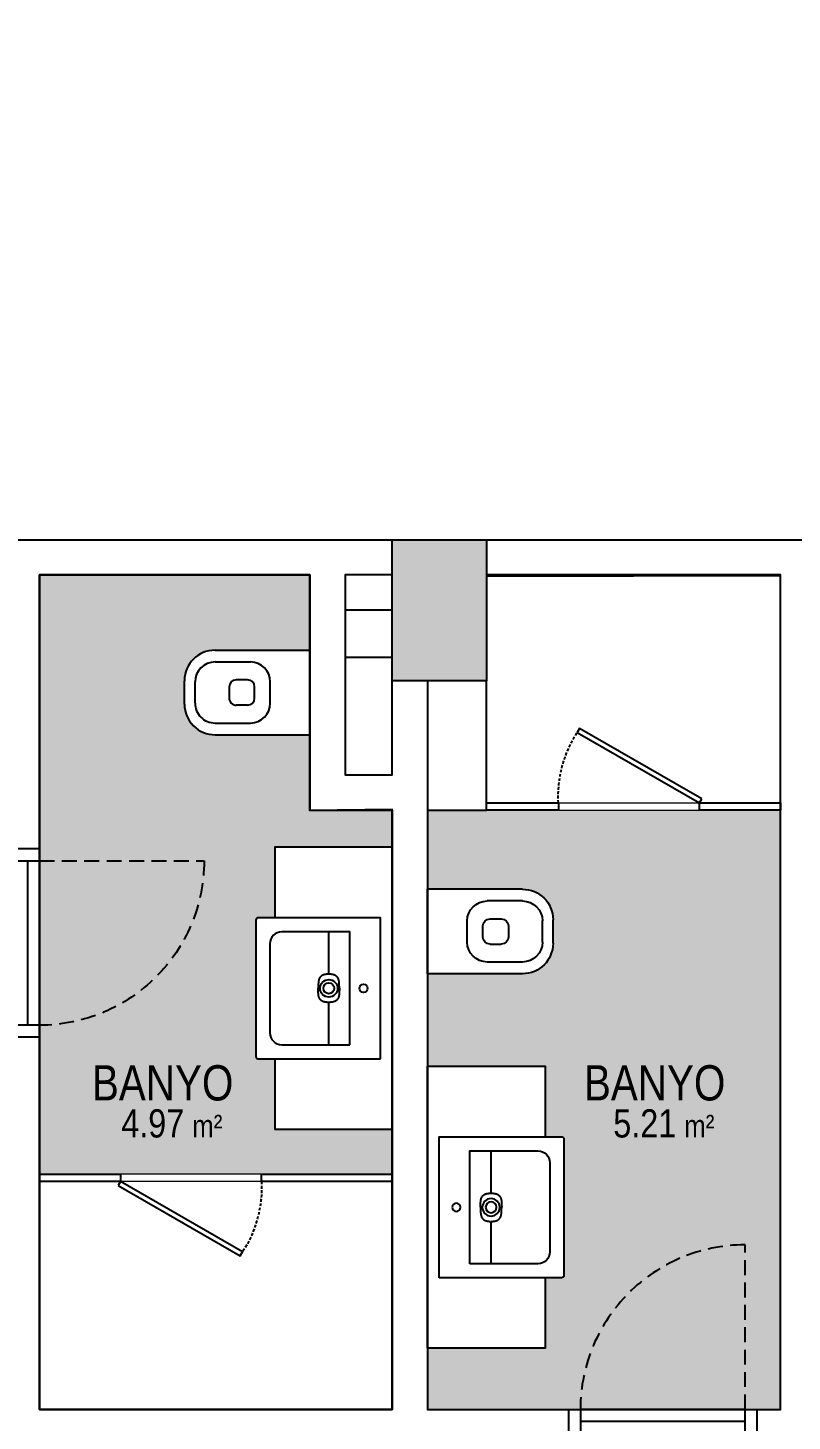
# Model space of a CAD drawing. Header units: metres. Extents: x 325971 to 582574, y 4156069 to 4412673.
# Drawn here: x 471307 to 471632, y 4269688 to 4270281 of the extents above; entities that cross this region are included whole.
import ezdxf
from ezdxf.enums import TextEntityAlignment as Align

# ---------------------------------------------------------------- set-up
doc = ezdxf.new("R2010")
doc.units = ezdxf.units.M
doc.linetypes.add('( Hidden )', pattern=[0.375, 0.25, -0.125])
doc.linetypes.add('GC5102G0200$0$HIDDEN', pattern=[9.525, 6.35, -3.175])
doc.layers.get('0').update_dxf_attribs({"color": 5, "lineweight": 0})
doc.layers.add('0_IFC_Area', color=100, linetype='Continuous', plot=False)
for name, color, linetype in [('0_IFC_Hatch', 250, 'Continuous'), ('0_IFC_Hatch_Structure', 251, 'Continuous'), ('0_IFC_Room_Text(No)_100', 12, 'Continuous'), ('0_IFC_Room_Text(No)_50', 12, 'Continuous'), ('0_IFC_Text_Explanation_100', 231, 'Continuous'), ('1_IFC_Concrete_Section', 50, 'Continuous'), ('1_IFC_Door', 83, 'Continuous'), ('2_IFC_Wall', 130, 'Continuous'), ('6_IFC_Furniture_WC', 64, 'Continuous'), ('6_IFC_Furniture_Wetspace', 64, 'Continuous')]:
    doc.layers.add(name, color=color, linetype=linetype)
doc.styles.add('IFC_TEXT', font='ARIALN.TTF')

# ---------------------------------------------------------------- blocks, each defined once
blk = doc.blocks.new('*U147')
blk.add_wipeout([(0, 95.6), (0, -29.4), (100, -29.4), (100, 95.6)]).dxf.layer = '6_IFC_Furniture_WC'
at = {"layer": '6_IFC_Furniture_WC', "color": 252, "lineweight": 0, "true_color": 0x939598}
blk.add_lwpolyline([(100, -29.4), (0, -29.4), (0, 95.6), (100, 95.6)], close=True, dxfattribs=at)
at = {"layer": '6_IFC_Furniture_WC'}
for points in [[(100, 65), (100, 95.6), (97, 95.6), (97, 65)], [(95.27, 4), (65.27, 55.96), (67, 56.96), (97, 5)], [(100, -29.4), (100, 5), (97, 5), (97, -29.4)]]:
    blk.add_lwpolyline(points, close=True, dxfattribs=at)
at = {"layer": '6_IFC_Furniture_WC', "color": 252, "lineweight": 0, "true_color": 0x939598}
blk.add_lwpolyline([(97, 65), (97, 5)], dxfattribs=at)
at = {"layer": '6_IFC_Furniture_WC', "linetype": '( Hidden )', "ltscale": 5}
blk.add_arc((94.6, 13.96), 51.1, 87.30852, 122.69148, dxfattribs=at)
blk = doc.blocks.new('*U148')
blk.add_wipeout([(0, 0), (0, -50), (110, -50), (110, 0)]).dxf.layer = '6_IFC_Furniture_WC'
at = {"layer": '6_IFC_Furniture_WC'}
blk.add_lwpolyline([(0, 0), (110, 0), (110, -50), (0, -50)], close=True, dxfattribs=at)
blk = doc.blocks.new('*U161')
blk.add_wipeout([(0, 120.6), (0, -29.4), (100, -29.4), (100, 120.6)]).dxf.layer = '6_IFC_Furniture_WC'
at = {"layer": '6_IFC_Furniture_WC', "color": 252, "lineweight": 0, "true_color": 0x939598}
blk.add_lwpolyline([(100, -29.4), (0, -29.4), (0, 120.6), (100, 120.6)], close=True, dxfattribs=at)
at = {"layer": '6_IFC_Furniture_WC'}
for points in [[(100, 65), (100, 120.6), (97, 120.6), (97, 65)], [(95.27, 4), (65.27, 55.96), (67, 56.96), (97, 5)], [(100, -29.4), (100, 5), (97, 5), (97, -29.4)]]:
    blk.add_lwpolyline(points, close=True, dxfattribs=at)
at = {"layer": '6_IFC_Furniture_WC', "color": 252, "lineweight": 0, "true_color": 0x939598}
blk.add_lwpolyline([(97, 65), (97, 5)], dxfattribs=at)
at = {"layer": '6_IFC_Furniture_WC', "linetype": '( Hidden )', "ltscale": 5}
blk.add_arc((94.6, 13.96), 51.1, 87.30852, 122.69148, dxfattribs=at)
blk = doc.blocks.new('*U141')
blk.add_wipeout([(0, 0), (0, -50), (120, -50), (120, 0)]).dxf.layer = '6_IFC_Furniture_WC'
at = {"layer": '6_IFC_Furniture_WC'}
blk.add_lwpolyline([(0, 0), (120, 0), (120, -50), (0, -50)], close=True, dxfattribs=at)
blk = doc.blocks.new('IFC_VITRA_DOLAPLI LAVABO_53X60')
blk.add_wipeout([(-30, 0), (-30, -52), (-29.92, -52.38), (-29.71, -52.71), (-29.38, -52.92), (-29, -53), (29, -53), (29.38, -52.92), (29.71, -52.71), (29.92, -52.38), (30, -52), (30, 0)])
at = {"layer": '6_IFC_Furniture_Wetspace'}
for points in [[(30, 0), (-30, 0), (-30, -52, 0.414214), (-29, -53), (29, -53, 0.414214), (30, -52)], [(24, -13), (-24, -13), (-24, -42, 0.414214), (-19, -47), (19, -47, 0.414214), (24, -42)]]:
    blk.add_lwpolyline(points, format="xyb", close=True, dxfattribs=at)
for points in [[(-6, -22), (-24, -22)], [(24, -22), (6, -22)]]:
    blk.add_lwpolyline(points, dxfattribs=at)
for centre, radius in [((0, -7.25), 1.75), ((0, -22), 3.72), ((0, -22), 2.3)]:
    blk.add_circle(centre, radius, dxfattribs=at)
for points, knots in [([(0, -17.5), (-0.06, -17.5), (-0.19, -17.5), (-0.39, -17.5), (-0.61, -17.5), (-0.84, -17.51), (-1.19, -17.52), (-1.63, -17.54), (-2.02, -17.56), (-2.29, -17.58), (-2.48, -17.59), (-2.78, -17.62), (-3.2, -17.68), (-3.72, -17.8), (-4.23, -18.01), (-4.66, -18.28), (-4.96, -18.54), (-5.19, -18.8), (-5.36, -19.04), (-5.48, -19.25), (-5.57, -19.42), (-5.62, -19.55), (-5.65, -19.63), (-5.69, -19.73), (-5.76, -19.92), (-5.85, -20.26), (-5.91, -20.59), (-5.94, -20.85), (-5.95, -20.97), (-5.96, -21.1), (-5.97, -21.28), (-5.99, -21.49), (-5.99, -21.67), (-5.99, -21.76), (-5.99, -21.79), (-5.99, -21.79), (-5.99, -21.79), (-5.99, -21.79), (-6, -21.86), (-6, -21.93), (-6, -22)], [0, 0, 0, 0, 0.021235, 0.044398, 0.069488, 0.096503, 0.125441, 0.188156, 0.250809, 0.259174, 0.280971, 0.316202, 0.364758, 0.426426, 0.501333, 0.553318, 0.599123, 0.639049, 0.672981, 0.700865, 0.722699, 0.738482, 0.748226, 0.751949, 0.775963, 0.817208, 0.875651, 0.891156, 0.906586, 0.916856, 0.937593, 0.967865, 0.988685, 1, 1, 1, 1, 1, 1, 1.023802, 1.023802, 1.023802, 1.023802]), ([(0, -17.5), (0.06, -17.5), (0.17, -17.5), (0.33, -17.5), (0.49, -17.5), (0.65, -17.5), (0.8, -17.51), (0.95, -17.51), (1.13, -17.52), (1.36, -17.53), (1.64, -17.54), (1.91, -17.55), (2.18, -17.57), (2.45, -17.59), (2.71, -17.61), (2.98, -17.65), (3.34, -17.71), (3.7, -17.8), (4.04, -17.93), (4.28, -18.05), (4.52, -18.19), (4.81, -18.41), (5.14, -18.72), (5.4, -19.1), (5.57, -19.42), (5.68, -19.68), (5.76, -19.93), (5.83, -20.19), (5.88, -20.45), (5.92, -20.72), (5.95, -20.94), (5.96, -21.12), (5.97, -21.26), (5.98, -21.41), (5.99, -21.59), (5.99, -21.72), (5.99, -21.79)], [0, 0, 0, 0, 0.019433, 0.03836, 0.056783, 0.074702, 0.092116, 0.109028, 0.125437, 0.156951, 0.188127, 0.220468, 0.250803, 0.282181, 0.313591, 0.341056, 0.376316, 0.438776, 0.469086, 0.501412, 0.532849, 0.564147, 0.626696, 0.689351, 0.72066, 0.751939, 0.784968, 0.813934, 0.845062, 0.875656, 0.906589, 0.922198, 0.937595, 0.954891, 0.975694, 1, 1, 1, 1]), ([(-6, -22), (-6, -22.03), (-6, -22.11), (-5.99, -22.22), (-5.99, -22.33), (-5.99, -22.44), (-5.98, -22.55), (-5.98, -22.66), (-5.97, -22.77), (-5.96, -22.88), (-5.95, -22.99), (-5.94, -23.11), (-5.93, -23.22), (-5.92, -23.33), (-5.9, -23.44), (-5.88, -23.55), (-5.86, -23.66), (-5.84, -23.77), (-5.81, -23.87), (-5.79, -23.98), (-5.76, -24.09), (-5.72, -24.19), (-5.69, -24.3), (-5.65, -24.4), (-5.6, -24.51), (-5.56, -24.61), (-5.51, -24.71), (-5.45, -24.81), (-5.4, -24.9), (-5.34, -25), (-5.27, -25.09), (-5.21, -25.18), (-5.13, -25.26), (-5.06, -25.35), (-4.98, -25.43), (-4.9, -25.51), (-4.82, -25.58), (-4.73, -25.65), (-4.65, -25.72), (-4.55, -25.78), (-4.46, -25.85), (-4.27, -25.96), (-3.97, -26.11), (-3.54, -26.25), (-3.11, -26.34), (-2.67, -26.4), (-2.31, -26.43), (-1.98, -26.45), (-1.68, -26.47), (-1.37, -26.48), (-1.08, -26.5), (-0.81, -26.5), (-0.52, -26.51), (-0.25, -26.51), (-0.08, -26.51), (0, -26.52)], [0, 0, 0, 0, 0.012444, 0.024892, 0.037346, 0.049806, 0.062275, 0.074753, 0.087243, 0.099746, 0.112263, 0.124797, 0.137337, 0.149865, 0.16238, 0.174881, 0.187369, 0.199846, 0.212314, 0.224778, 0.237244, 0.249718, 0.26221, 0.274722, 0.287247, 0.29978, 0.312317, 0.324853, 0.337387, 0.349918, 0.362445, 0.374971, 0.387495, 0.400014, 0.412535, 0.42506, 0.437593, 0.450138, 0.462698, 0.475277, 0.487876, 0.500499, 0.550584, 0.600352, 0.650378, 0.700398, 0.750338, 0.771026, 0.812724, 0.849295, 0.875117, 0.910268, 0.942798, 0.972708, 1, 1, 1, 1]), ([(6, -22), (6, -22.03), (6, -22.11), (5.99, -22.22), (5.99, -22.33), (5.99, -22.44), (5.98, -22.56), (5.98, -22.69), (5.97, -22.83), (5.96, -22.96), (5.94, -23.15), (5.91, -23.39), (5.86, -23.66), (5.8, -23.93), (5.73, -24.19), (5.63, -24.46), (5.51, -24.71), (5.37, -24.95), (5.21, -25.18), (5.02, -25.39), (4.82, -25.58), (4.6, -25.76), (4.37, -25.91), (4.16, -26.01), (3.99, -26.09), (3.82, -26.16), (3.6, -26.23), (3.33, -26.29), (3.06, -26.35), (2.78, -26.39), (2.5, -26.41), (2.2, -26.44), (1.87, -26.46), (1.5, -26.48), (1.16, -26.49), (0.84, -26.5), (0.53, -26.51), (0.25, -26.51), (0.06, -26.51), (0, -26.52)], [0, 0, 0, 0, 0.012738, 0.0254592, 0.0380319, 0.0504141, 0.0626611, 0.0785725, 0.0939756, 0.107516, 0.1253075, 0.1579839, 0.1878028, 0.2175004, 0.2500399, 0.2812608, 0.3125508, 0.3438375, 0.3750933, 0.406479, 0.4378604, 0.4690727, 0.5004263, 0.5317664, 0.5473528, 0.5629141, 0.5938672, 0.6252488, 0.6554004, 0.6878107, 0.7190947, 0.7503345, 0.7897089, 0.8312873, 0.8751152, 0.9042351, 0.9375349, 0.9789235, 1, 1, 1, 1])]:
    blk.add_open_spline(points, degree=3, knots=knots, dxfattribs=at)
blk = doc.blocks.new('IFC_KLOZET')
blk.add_wipeout([(-18, 0), (18, 0), (18, -40.35), (18, -40.35), (17.95, -41.27), (17.9, -41.81), (17.6, -43.5), (16.51, -46.28), (15.18, -48.38), (14.47, -49.21), (14.19, -49.54), (12.92, -50.64), (12.19, -51.18), (11.5, -51.6), (10.02, -52.33), (8.68, -52.8), (7.64, -53.07), (6.85, -53.22), (6.19, -53.29), (5.31, -53.35), (-5, -53.35), (-6.46, -53.26), (-7.8, -53.03), (-9.49, -52.53), (-9.98, -52.34), (-10.98, -51.87), (-11.97, -51.28), (-13.44, -50.15), (-13.71, -49.96), (-14.2, -49.48), (-15.06, -48.5), (-15.97, -47.22), (-17.03, -45.04), (-17.5, -43.67), (-17.76, -42.49), (-17.9, -41.27), (-18, -40.35)]).dxf.layer = '6_IFC_Furniture_WC'
at = {"layer": '6_IFC_Furniture_WC'}
for p, q in [((-18, -40.35), (-18, 0)), ((18, -40.35), (18, 0)), ((4.5, -16.85), (-4.5, -16.85)), ((2.38, -23.55), (-2.38, -23.55)), ((-13, -40.35), (-13, -25.35)), ((-5.38, -26.55), (-5.38, -31.35)), ((5.38, -26.55), (5.38, -31.35)), ((13, -40.35), (13, -25.35)), ((-2.38, -34.35), (2.38, -34.35)), ((4.5, -48.85), (-4.5, -48.85)), ((5, -53.35), (-5, -53.35))]:
    blk.add_line(p, q, dxfattribs=at)
blk.add_lwpolyline([(18, 0), (-18, 0)], dxfattribs=at)
for centre, radius, start, end in [((-4.5, -25.35), 8.5, 90, 180), ((4.5, -25.35), 8.5, 0, 90), ((-2.38, -26.55), 3, 90, 180), ((2.38, -26.55), 3, 0, 90), ((-2.38, -31.35), 3, 180, 270), ((2.38, -31.35), 3, 270, 0), ((-5, -40.35), 13, 180, 270), ((-4.5, -40.35), 8.5, 180, 270), ((4.5, -40.35), 8.5, 270, 0), ((5, -40.35), 13, 270, 0)]:
    blk.add_arc(centre, radius, start, end, dxfattribs=at)
blk = doc.blocks.new('*U36')
at = {"layer": '1_IFC_Door'}
for points in [[(0, 75), (-10, 75), (-10, 80), (0, 80), (0, 75)], [(-5, 75), (-5, 5), (0, 5), (0, 75)]]:
    blk.add_lwpolyline(points, dxfattribs=at)
blk.add_lwpolyline([(-10, 5), (0, 5), (0, 0), (-10, 0)], close=True, dxfattribs=at)
at = {"layer": '1_IFC_Door', "linetype": 'GC5102G0200$0$HIDDEN'}
blk.add_lwpolyline([(0, 5), (70, 5)], dxfattribs=at)
blk.add_arc((0, 5), 70, 0, 90, dxfattribs=at)
blk = doc.blocks.new('0_IFC_ROOM_TEXT_50')
at = {"layer": '0_IFC_Room_Text(No)_100', "insert": (13.22, -38.45), "char_height": 9.625, "attachment_point": 1, "style": 'IFC_TEXT'}
blk.add_mtext_dynamic_manual_height_columns('m²', width=16.6949, gutter_width=6.88, heights=[0], dxfattribs=at)
at = {"layer": '0_IFC_Room_Text(No)_100', "style": 'IFC_TEXT'}
blk.add_attdef('ROOM_NAME', text='', height=13.47, dxfattribs=at).set_placement((0.68, -24.84), align=Align.MIDDLE_CENTER)
blk.add_attdef('AREA', text='', height=9.62, dxfattribs=at).set_placement((9.85, -48.1), align=Align.RIGHT)
at = {"layer": '0_IFC_Text_Explanation_100', "style": 'IFC_TEXT', "flags": 1}
for tag, p in [('DÖŞEME:', (-41.09, -62.82)), ('DUVAR:', (-41.09, -73.92)), ('TAVAN:', (-41.09, -85.18))]:
    blk.add_attdef(tag, p, '', height=7.7, dxfattribs=at)
blk = doc.blocks.new('A$C0934d755')
at = {"layer": '0_IFC_Area'}
for points in [[(1949.34, -1450), (2099.34, -1450), (2099.34, -1194.85), (2064.34, -1195.15), (2064.34, -1095), (1949.35, -1095)], [(2114.34, -1450), (2264.34, -1450), (2264.34, -1095.31), (2139.34, -1095.61), (2139.35, -1140), (2114.35, -1140)]]:
    blk.add_lwpolyline(points, close=True, dxfattribs=at)
ref = blk.add_blockref('0_IFC_ROOM_TEXT_50', (2001.02, -1286.22))
ref.add_attrib('ROOM_NAME', 'BANYO', dxfattribs={"layer": '0_IFC_Room_Text(No)_50', "height": 15, "style": 'IFC_TEXT'}).set_placement((2001.71, -1311.07), align=Align.MIDDLE_CENTER)
ref.add_attrib('AREA', '4.97', dxfattribs={"layer": '0_IFC_Room_Text(No)_100', "height": 12, "style": 'IFC_TEXT'}).set_placement((2010.87, -1334.32), align=Align.RIGHT)
ref = blk.add_blockref('0_IFC_ROOM_TEXT_50', (2210.21, -1286.22))
ref.add_attrib('ROOM_NAME', 'BANYO', dxfattribs={"layer": '0_IFC_Room_Text(No)_50', "height": 15, "style": 'IFC_TEXT'}).set_placement((2210.89, -1311.07), align=Align.MIDDLE_CENTER)
ref.add_attrib('AREA', '5.21', dxfattribs={"layer": '0_IFC_Room_Text(No)_100', "height": 12, "style": 'IFC_TEXT'}).set_placement((2220.06, -1334.32), align=Align.RIGHT)
blk = doc.blocks.new('A$Ca6392db9')
at = {"layer": '0_IFC_Hatch', "true_color": 0xc7c8ca}
h = blk.add_hatch(color=9, dxfattribs=at)
h.dxf.hatch_style = 1
h.paths.add_polyline_path([(999.21, -525), (1299.21, -525), (1299.21, 0), (1239.21, 0), (1239.21, 40), (349.21, 40), (349.21, -110), (999.21, -110)])
h.paths.add_polyline_path([(-45, -115), (119.2, -115), (119.21, -125), (-45, -125), (-45, -380), (289.21, -380), (289.21, -125), (244.21, -125), (244.21, -115), (334.21, -115), (334.21, 0), (289.21, 0), (289.21, 25), (0, 25), (0, 0), (-45, 0)])
edge = h.paths.add_edge_path()
edge.add_line((1149.2, -1515), (1139.21, -1515))
edge.add_line((1139.21, -1515), (1139.21, -1395))
edge.add_line((1139.21, -1395), (1061.78, -1395.84))
edge.add_arc((1079.22, -1585.02), 189.99, 95.26638, 360.00691)
edge.add_line((1269.21, -1585), (1269.81, -1540))
edge.add_line((1269.81, -1540), (1149.2, -1540))
edge.add_line((1149.2, -1540), (1149.2, -1515))
h.paths.add_polyline_path([(709.21, -1790), (859.21, -1790), (859.21, -1375), (709.21, -1375.31)])
h.paths.add_polyline_path([(1889.21, -1410), (2039.21, -1410), (2039.21, -1154.85), (2004.2, -1155.15), (2004.21, -1055), (1889.22, -1055)])
h.paths.add_polyline_path([(2054.21, -1410), (2204.21, -1410), (2204.21, -1055.31), (2079.21, -1055.61), (2079.21, -1100), (2054.22, -1100)])
at = {"layer": '0_IFC_Area'}
for points in [[(1889.21, -1410), (2039.21, -1410), (2039.21, -1154.85), (2004.2, -1155.15), (2004.21, -1055), (1889.22, -1055)], [(2054.21, -1410), (2204.21, -1410), (2204.21, -1055.31), (2079.21, -1055.61), (2079.21, -1100), (2054.22, -1100)]]:
    blk.add_lwpolyline(points, close=True, dxfattribs=at)

msp = doc.modelspace()

# ---------------------------------------------------------------- linework, layer by layer
msp.add_circle((454272.47, 4284370.75, -128301.82), 128301.89)
at = {"layer": '0_IFC_Hatch_Structure'}
msp.add_lwpolyline([(471461.56, 4270012.96), (471461.56, 4270032.96), (471441.56, 4270032.96), (471441.56, 4270012.96)], close=True, dxfattribs=at)
at = {"layer": '2_IFC_Wall'}
msp.add_lwpolyline([(471461.56, 4270047.96), (471441.56, 4270047.96), (471441.56, 4269962.96), (471461.56, 4269962.96), (471461.56, 4270002.96)], dxfattribs=at)

# ---------------------------------------------------------------- block references
msp.add_blockref('A$Ca6392db9', (469422.36, 4271102.96))
at = {"transparency": 33554687, "xscale": -1, "rotation": 180}
msp.add_blockref('*U36', (471311.56, 4269931.4), dxfattribs=at)

# ---------------------------------------------------------------- next in the draw order: block references
at = {"xscale": -1}
for name, p, rotation in [('*U147', (471597.17, 4270047.96), 90), ('*U141', (471461.56, 4269812.11), 270), ('IFC_KLOZET', (471476.56, 4269896.28), 90), ('*U161', (471340.96, 4269692.96), 270)]:
    msp.add_blockref(name, p, dxfattribs=dict(at, rotation=rotation))
at = {"rotation": 90.00000000000003}
msp.add_blockref('*U141', (471476.56, 4269718.93), dxfattribs=at)

# ---------------------------------------------------------------- next in the draw order: hatches: boundary and pattern name
at = {"layer": '0_IFC_Hatch_Structure'}
h = msp.add_hatch(color=256, dxfattribs=at)
h.dxf.hatch_style = 1
h.paths.add_polyline_path([(470491.56, 4266283.22), (470511.56, 4266283.22), (470511.56, 4266303.22), (470491.56, 4266303.22)])
h.paths.add_polyline_path([(470491.56, 4266128.22), (470511.56, 4266128.22), (470511.56, 4266148.22), (470491.56, 4266148.22)])
edge = h.paths.add_edge_path()
edge.add_arc((470501.56, 4267065.47), 220, 180, 270)
edge.add_arc((470501.56, 4267065.47), 220, 270, 360)
edge.add_line((470721.56, 4267065.47), (470721.56, 4267110.47))
edge.add_line((470721.56, 4267110.47), (470692.17, 4267110.47))
edge.add_line((470692.17, 4267110.47), (470692.17, 4267065.47))
edge.add_arc((470501.99, 4267065.3), 190.18, -269.87088, 0.0538, ccw=False)
edge.add_line((470501.56, 4267255.47), (470561.56, 4267255.47))
edge.add_line((470561.56, 4267255.47), (470561.56, 4267285.47))
edge.add_line((470561.56, 4267285.47), (470281.56, 4267285.47))
edge.add_line((470281.56, 4267285.47), (470281.56, 4267075.47))
edge.add_line((470281.56, 4267075.47), (470281.56, 4267065.47))
edge = h.paths.add_edge_path()
edge.add_arc((470501.56, 4269517.96), 220, 180, 270)
edge.add_arc((470501.56, 4269517.96), 220, 270, 360)
edge.add_line((470721.56, 4269517.96), (470721.56, 4269562.96))
edge.add_line((470721.56, 4269562.96), (470692.17, 4269562.96))
edge.add_line((470692.17, 4269562.96), (470692.17, 4269517.96))
edge.add_arc((470501.99, 4269517.78), 190.18, -269.87088, 0.0538, ccw=False)
edge.add_line((470501.56, 4269707.96), (470561.56, 4269707.96))
edge.add_line((470561.56, 4269707.96), (470561.56, 4269737.96))
edge.add_line((470561.56, 4269737.96), (470281.56, 4269737.96))
edge.add_line((470281.56, 4269737.96), (470281.56, 4269527.96))
edge.add_line((470281.56, 4269527.96), (470281.56, 4269517.96))
edge = h.paths.add_edge_path(flags=17)
edge.add_arc((470501.56, 4269517.96), 220, -90, 0, ccw=False)
edge.add_arc((470501.56, 4269517.96), 220, 270, 360)
edge = h.paths.add_edge_path(flags=17)
edge.add_arc((470501.56, 4269517.96), 220, 180, 270)
edge.add_arc((470501.56, 4269517.96), 220, 180, 270)
edge = h.paths.add_edge_path(flags=17)
edge.add_line((470281.56, 4269527.96), (470281.56, 4269517.96))
edge.add_line((470281.56, 4269527.96), (470281.56, 4269517.96))
edge = h.paths.add_edge_path(flags=17)
edge.add_line((470281.56, 4269737.96), (470281.56, 4269527.96))
edge.add_line((470281.56, 4269737.96), (470281.56, 4269527.96))
edge = h.paths.add_edge_path(flags=17)
edge.add_line((470561.56, 4269737.96), (470281.56, 4269737.96))
edge.add_line((470561.56, 4269737.96), (470281.56, 4269737.96))
edge = h.paths.add_edge_path(flags=17)
edge.add_line((470561.56, 4269707.96), (470561.56, 4269737.96))
edge.add_line((470561.56, 4269707.96), (470561.56, 4269737.96))
edge = h.paths.add_edge_path(flags=16)
edge.add_line((470501.56, 4269707.96), (470561.56, 4269707.96))
edge.add_line((470501.56, 4269707.96), (470561.56, 4269707.96))
edge = h.paths.add_edge_path(flags=17)
edge.add_arc((470501.99, 4269517.78), 190.18, 90.12912, 360.0538)
edge.add_arc((470501.99, 4269517.78), 190.18, 90.12912, 360.0538)
edge = h.paths.add_edge_path(flags=16)
edge.add_line((470692.17, 4269562.96), (470692.17, 4269517.96))
edge.add_line((470692.17, 4269562.96), (470692.17, 4269517.96))
edge = h.paths.add_edge_path(flags=17)
edge.add_line((470721.56, 4269562.96), (470692.17, 4269562.96))
edge.add_line((470721.56, 4269562.96), (470692.17, 4269562.96))
edge = h.paths.add_edge_path(flags=17)
edge.add_line((470721.56, 4269517.96), (470721.56, 4269562.96))
edge.add_line((470721.56, 4269517.96), (470721.56, 4269562.96))
h.paths.add_polyline_path([(471991.56, 4265803.22), (471991.56, 4266243.22), (471951.56, 4266243.22), (471951.56, 4265803.22)])

# ---------------------------------------------------------------- next in the draw order: block references
at = {"xscale": -0.4997751517601646, "yscale": 0.4997751517601646, "zscale": 0.4997751517601646, "rotation": 270}
msp.add_blockref('*U148', (471501.56, 4269947.96), dxfattribs=at)
at = {"rotation": 270}
msp.add_blockref('IFC_VITRA_DOLAPLI LAVABO_53X60', (471456.56, 4269872.11), dxfattribs=at)
at = {"xscale": -1, "rotation": 90}
msp.add_blockref('IFC_VITRA_DOLAPLI LAVABO_53X60', (471481.56, 4269778.93), dxfattribs=at)

# ---------------------------------------------------------------- next in the draw order: hatches: boundary and pattern name
at = {"layer": '0_IFC_Hatch_Structure'}
h = msp.add_hatch(color=256, dxfattribs=at)
h.dxf.hatch_style = 1
h.paths.add_polyline_path([(471501.56, 4270002.96), (471461.56, 4270002.96), (471461.56, 4270062.96), (471501.56, 4270062.96)])

# ---------------------------------------------------------------- next in the draw order: linework, layer by layer
at = {"layer": '1_IFC_Concrete_Section'}
msp.add_lwpolyline([(471501.56, 4270002.96), (471461.56, 4270002.96), (471461.56, 4270062.96), (471501.56, 4270062.96)], close=True, dxfattribs=at)
at = {"layer": '2_IFC_Wall'}
msp.add_lwpolyline([(470721.56, 4270062.96), (471991.56, 4270062.96), (471991.56, 4269487.96), (470721.56, 4269487.96)], dxfattribs=at)
for points in [[(471461.56, 4269947.96), (471461.56, 4269692.96), (471311.56, 4269692.96), (471311.56, 4270047.96), (471426.56, 4270047.96), (471426.56, 4269947.96)], [(471476.57, 4270002.96), (471476.56, 4269692.96), (471626.56, 4269692.96), (471626.56, 4270047.96), (471501.56, 4270047.96), (471501.57, 4270002.96)]]:
    msp.add_lwpolyline(points, close=True, dxfattribs=at)

# ---------------------------------------------------------------- next in the draw order: block references
at = {"transparency": 33554687, "rotation": 90.00000000000003}
msp.add_blockref('*U36', (471616.56, 4269692.96), dxfattribs=at)

# ---------------------------------------------------------------- next in the draw order: block references
at = {"rotation": 270}
msp.add_blockref('IFC_KLOZET', (471426.56, 4269997.96), dxfattribs=at)

# ---------------------------------------------------------------- next in the draw order: block references
at = {"layer": '1_IFC_Concrete_Section'}
msp.add_blockref('A$C0934d755', (469362.22, 4271142.96), dxfattribs=at)

doc.saveas('drawing.dxf')
